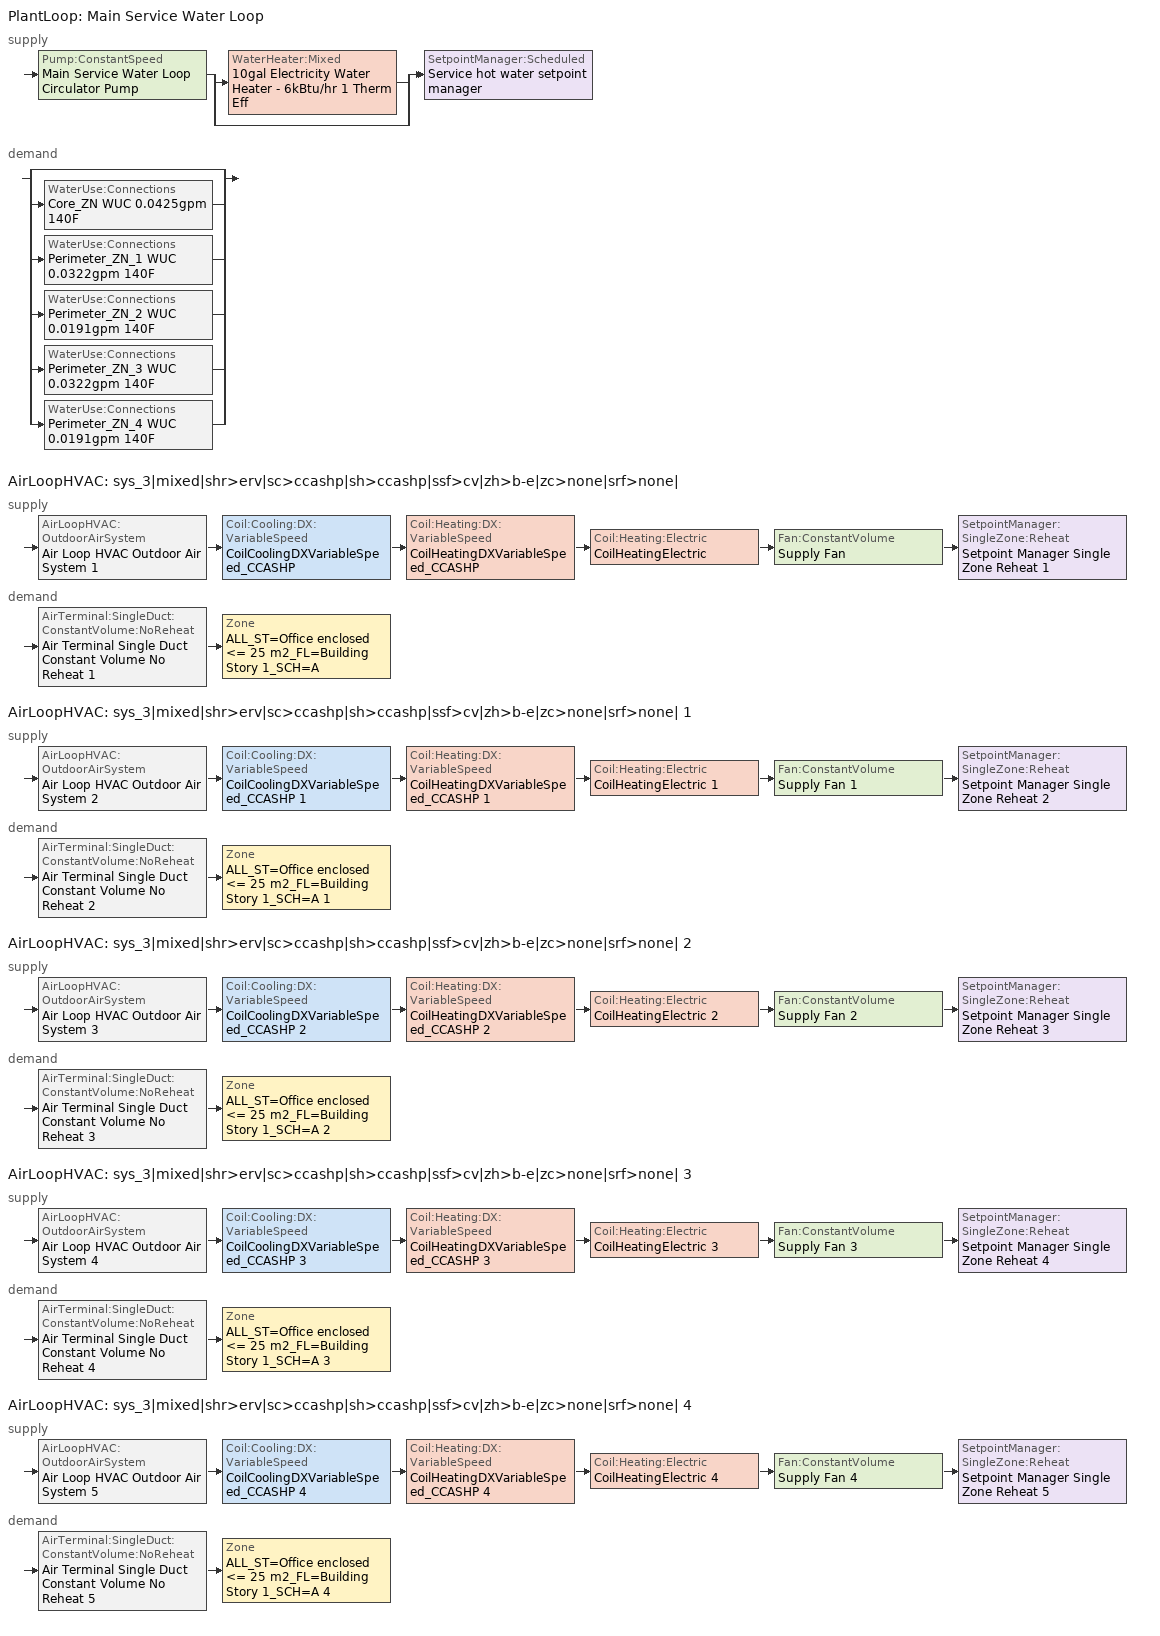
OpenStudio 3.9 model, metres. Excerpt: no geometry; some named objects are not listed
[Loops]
PlantLoop 'Main Service Water Loop'
 supply: Pump:ConstantSpeed 'Main Service Water Loop Circulator Pump' > split
  | WaterHeater:Mixed '10gal Electricity Water Heater - 6kBtu/hr 1 Therm Eff'
  | bypass
  join > SetpointManager:Scheduled 'Service hot water setpoint manager'
 demand: split
  | bypass
  | WaterUse:Connections 'Core_ZN WUC 0.0425gpm 140F'
  | WaterUse:Connections 'Perimeter_ZN_1 WUC 0.0322gpm 140F'
  | WaterUse:Connections 'Perimeter_ZN_2 WUC 0.0191gpm 140F'
  | WaterUse:Connections 'Perimeter_ZN_3 WUC 0.0322gpm 140F'
  | WaterUse:Connections 'Perimeter_ZN_4 WUC 0.0191gpm 140F'
AirLoopHVAC 'sys_3|mixed|shr>erv|sc>ccashp|sh>ccashp|ssf>cv|zh>b-e|zc>none|srf>none|'
 supply: AirLoopHVAC:OutdoorAirSystem 'Air Loop HVAC Outdoor Air System 1' > Coil:Cooling:DX:VariableSpeed 'CoilCoolingDXVariableSpeed_CCASHP' > Coil:Heating:DX:VariableSpeed 'CoilHeatingDXVariableSpeed_CCASHP' > Coil:Heating:Electric 'CoilHeatingElectric' > Fan:ConstantVolume 'Supply Fan' > SetpointManager:SingleZone:Reheat 'Setpoint Manager Single Zone Reheat 1'
 demand: AirTerminal:SingleDuct:ConstantVolume:NoReheat 'Air Terminal Single Duct Constant Volume No Reheat 1' > Zone 'ALL_ST=Office enclosed <= 25 m2_FL=Building Story 1_SCH=A'
AirLoopHVAC 'sys_3|mixed|shr>erv|sc>ccashp|sh>ccashp|ssf>cv|zh>b-e|zc>none|srf>none| 1'
 supply: AirLoopHVAC:OutdoorAirSystem 'Air Loop HVAC Outdoor Air System 2' > Coil:Cooling:DX:VariableSpeed 'CoilCoolingDXVariableSpeed_CCASHP 1' > Coil:Heating:DX:VariableSpeed 'CoilHeatingDXVariableSpeed_CCASHP 1' > Coil:Heating:Electric 'CoilHeatingElectric 1' > Fan:ConstantVolume 'Supply Fan 1' > SetpointManager:SingleZone:Reheat 'Setpoint Manager Single Zone Reheat 2'
 demand: AirTerminal:SingleDuct:ConstantVolume:NoReheat 'Air Terminal Single Duct Constant Volume No Reheat 2' > Zone 'ALL_ST=Office enclosed <= 25 m2_FL=Building Story 1_SCH=A 1'
AirLoopHVAC 'sys_3|mixed|shr>erv|sc>ccashp|sh>ccashp|ssf>cv|zh>b-e|zc>none|srf>none| 2'
 supply: AirLoopHVAC:OutdoorAirSystem 'Air Loop HVAC Outdoor Air System 3' > Coil:Cooling:DX:VariableSpeed 'CoilCoolingDXVariableSpeed_CCASHP 2' > Coil:Heating:DX:VariableSpeed 'CoilHeatingDXVariableSpeed_CCASHP 2' > Coil:Heating:Electric 'CoilHeatingElectric 2' > Fan:ConstantVolume 'Supply Fan 2' > SetpointManager:SingleZone:Reheat 'Setpoint Manager Single Zone Reheat 3'
 demand: AirTerminal:SingleDuct:ConstantVolume:NoReheat 'Air Terminal Single Duct Constant Volume No Reheat 3' > Zone 'ALL_ST=Office enclosed <= 25 m2_FL=Building Story 1_SCH=A 2'
AirLoopHVAC 'sys_3|mixed|shr>erv|sc>ccashp|sh>ccashp|ssf>cv|zh>b-e|zc>none|srf>none| 3'
 supply: AirLoopHVAC:OutdoorAirSystem 'Air Loop HVAC Outdoor Air System 4' > Coil:Cooling:DX:VariableSpeed 'CoilCoolingDXVariableSpeed_CCASHP 3' > Coil:Heating:DX:VariableSpeed 'CoilHeatingDXVariableSpeed_CCASHP 3' > Coil:Heating:Electric 'CoilHeatingElectric 3' > Fan:ConstantVolume 'Supply Fan 3' > SetpointManager:SingleZone:Reheat 'Setpoint Manager Single Zone Reheat 4'
 demand: AirTerminal:SingleDuct:ConstantVolume:NoReheat 'Air Terminal Single Duct Constant Volume No Reheat 4' > Zone 'ALL_ST=Office enclosed <= 25 m2_FL=Building Story 1_SCH=A 3'
AirLoopHVAC 'sys_3|mixed|shr>erv|sc>ccashp|sh>ccashp|ssf>cv|zh>b-e|zc>none|srf>none| 4'
 supply: AirLoopHVAC:OutdoorAirSystem 'Air Loop HVAC Outdoor Air System 5' > Coil:Cooling:DX:VariableSpeed 'CoilCoolingDXVariableSpeed_CCASHP 4' > Coil:Heating:DX:VariableSpeed 'CoilHeatingDXVariableSpeed_CCASHP 4' > Coil:Heating:Electric 'CoilHeatingElectric 4' > Fan:ConstantVolume 'Supply Fan 4' > SetpointManager:SingleZone:Reheat 'Setpoint Manager Single Zone Reheat 5'
 demand: AirTerminal:SingleDuct:ConstantVolume:NoReheat 'Air Terminal Single Duct Constant Volume No Reheat 5' > Zone 'ALL_ST=Office enclosed <= 25 m2_FL=Building Story 1_SCH=A 4'
[Sizing:Zone] Zone Cooling Design Supply Air Temperature Input Method=TemperatureDifference; Zone Cooling Design Supply Air Temperature {C}=13; Zone Cooling Design Supply Air Temperature Difference {deltaC}=11; Zone Heating Design Supply Air Temperature Input Method=TemperatureDifference; Zone Heating Design Supply Air Temperature {C}=43; Zone Heating Design Supply Air Temperature Difference {deltaC}=21; Zone Cooling Design Supply Air Humidity Ratio {kg-H2O/kg-air}=0.0085; Zone Heating Design Supply Air Humidity Ratio {kg-H2O/kg-air}=0.008; Zone Heating Sizing Factor=1.3; Zone Cooling Sizing Factor=1.1; Cooling Design Air Flow Method=DesignDay; Heating Design Air Flow Method=DesignDay; Account for Dedicated Outdoor Air System=No; Dedicated Outdoor Air System Control Strategy=NeutralSupplyAir; Dedicated Outdoor Air Low Setpoint Temperature for Design {C}=autosize; Dedicated Outdoor Air High Setpoint Temperature for Design {C}=autosize; Zone Load Sizing Method=Sensible Load Only No Latent Load; Zone Latent Cooling Design Supply Air Humidity Ratio Input Method=HumidityRatioDifference; Zone Cooling Design Supply Air Humidity Ratio Difference {kgWater/kgDryAir}=0.005; Zone Latent Heating Design Supply Air Humidity Ratio Input Method=HumidityRatioDifference; Zone Humidification Design Supply Air Humidity Ratio Difference {kgWater/kgDryAir}=0.005; Sizing Option=Coincident
ALL_ST=Office enclosed <= 25 m2_FL=Building Story 1_SCH=A; ALL_ST=Office enclosed <= 25 m2_FL=Building Story 1_SCH=A 1; ALL_ST=Office enclosed <= 25 m2_FL=Building Story 1_SCH=A 2; ALL_ST=Office enclosed <= 25 m2_FL=Building Story 1_SCH=A 3; ALL_ST=Office enclosed <= 25 m2_FL=Building Story 1_SCH=A 4
[Zone equipment]
ALL_ST=Office enclosed <= 25 m2_FL=Building Story 1_SCH=A: Air Terminal Single Duct Constant Volume No Reheat 1, ZoneHVACBaseboardConvectiveElectric
ALL_ST=Office enclosed <= 25 m2_FL=Building Story 1_SCH=A 1: Air Terminal Single Duct Constant Volume No Reheat 2, ZoneHVACBaseboardConvectiveElectric 1
ALL_ST=Office enclosed <= 25 m2_FL=Building Story 1_SCH=A 2: Air Terminal Single Duct Constant Volume No Reheat 3, ZoneHVACBaseboardConvectiveElectric 2
ALL_ST=Office enclosed <= 25 m2_FL=Building Story 1_SCH=A 3: Air Terminal Single Duct Constant Volume No Reheat 4, ZoneHVACBaseboardConvectiveElectric 3
ALL_ST=Office enclosed <= 25 m2_FL=Building Story 1_SCH=A 4: Air Terminal Single Duct Constant Volume No Reheat 5, ZoneHVACBaseboardConvectiveElectric 4
[PlantLoop]
Main Service Water Loop: Glycol Concentration=0; Maximum Loop Temperature {C}=60; Minimum Loop Temperature {C}=51.6667; Plant Loop Volume {m3}=Autocalculate; Load Distribution Scheme=Optimal
[Sizing:Plant]
Main Service Water Loop: Loop Type=Heating; Design Loop Exit Temperature {C}=60; Loop Design Temperature Difference {deltaC}=5; Sizing Option=NonCoincident; Zone Timesteps in Averaging Window=1; Coincident Sizing Factor Mode=None
[SetpointManager:Scheduled]
Service hot water setpoint manager: Control Variable=Temperature; Schedule=Service Water Loop Temp - 140F; Setpoint Node or NodeList=Main Service Water Loop Supply Outlet Node
[Pump:ConstantSpeed]
Main Service Water Loop Circulator Pump: Rated Flow Rate {m3/s}=autosize; Rated Pump Head {Pa}=683667; Rated Power Consumption {W}=autosize; Motor Efficiency=0.7; Fraction of Motor Inefficiencies to Fluid Stream=0; Pump Control Type=Intermittent; Design Power Sizing Method=PowerPerFlowPerPressure; Design Electric Power per Unit Flow Rate {W/(m3/s)}=348701.1; Design Shaft Power per Unit Flow Rate per Unit Head {W-s/m3-Pa}=1.28205
[WaterHeater:Mixed]
10gal Electricity Water Heater - 6kBtu/hr 1 Therm Eff: Tank Volume {m3}=0.0362843; Setpoint Temperature Schedule=Service Water Loop Temp - 140F; Deadband Temperature Difference {deltaC}=2; Maximum Temperature Limit {C}=60; Heater Control Type=Cycle; Heater Maximum Capacity {W}=1895.86; Heater Fuel Type=Electricity; Heater Thermal Efficiency=1; Off Cycle Parasitic Fuel Consumption Rate {W}=10.6177; Off Cycle Parasitic Fuel Type=Electricity; Off Cycle Parasitic Heat Fraction to Tank=0.8; On Cycle Parasitic Fuel Consumption Rate {W}=10.6177; On Cycle Parasitic Fuel Type=Electricity; On Cycle Parasitic Heat Fraction to Tank=0; Ambient Temperature Indicator=Schedule; Ambient Temperature Schedule=Water Heater Ambient Temp Schedule 71.6F; Off Cycle Loss Coefficient to Ambient Temperature {W/K}=1.21518; On Cycle Loss Coefficient to Ambient Temperature {W/K}=1.21518; Use Side Effectiveness=1; Source Side Effectiveness=1; Use Side Design Flow Rate {m3/s}=autosize; Source Side Design Flow Rate {m3/s}=autosize; Indirect Water Heating Recovery Time {hr}=1.5; Source Side Flow Control Mode=IndirectHeatPrimarySetpoint
[WaterHeater:Sizing]
10gal Electricity Water Heater - 6kBtu/hr 1 Therm Eff: Design Mode=PeakDraw; Time Storage Can Meet Peak Draw {hr}=0.538503; Time for Tank Recovery {hr}=1; Nominal Tank Volume for Autosizing Plant Connections {m3}=1
[WaterUse:Equipment:Definition] Target Temperature Schedule=Mixed Water At Faucet Temp - 140F; Sensible Fraction Schedule=Fraction Sensible - 0.2; Latent Fraction Schedule=Fraction Latent - 0.05
Name | Peak Flow Rate {m3/s}
Core_zn 0.0425gpm 140F | 2.68267e-06
Perimeter_zn_1 0.0322gpm 140F; Perimeter_zn_3 0.0322gpm 140F | 2.03364e-06
Perimeter_zn_2 0.0191gpm 140F; Perimeter_zn_4 0.0191gpm 140F | 1.20638e-06
[WaterUse:Equipment] Flow Rate Fraction Schedule=NECB-A-Service Water Heating
Name | Water Use Equipment Definition | Space
Core_ZN Service Water Use 0.0425gpm 140F | Core_zn 0.0425gpm 140F | Core_ZN
Perimeter_ZN_1 Service Water Use 0.0322gpm 140F | Perimeter_zn_1 0.0322gpm 140F | Perimeter_ZN_1
Perimeter_ZN_2 Service Water Use 0.0191gpm 140F | Perimeter_zn_2 0.0191gpm 140F | Perimeter_ZN_2
Perimeter_ZN_3 Service Water Use 0.0322gpm 140F | Perimeter_zn_3 0.0322gpm 140F | Perimeter_ZN_3
Perimeter_ZN_4 Service Water Use 0.0191gpm 140F | Perimeter_zn_4 0.0191gpm 140F | Perimeter_ZN_4
[WaterUse:Connections] Drain Water Heat Exchanger Type=None; Drain Water Heat Exchanger Destination=Plant
Name | Water Use Equipment Name 1
Core_ZN WUC 0.0425gpm 140F | Core_ZN Service Water Use 0.0425gpm 140F
Perimeter_ZN_1 WUC 0.0322gpm 140F | Perimeter_ZN_1 Service Water Use 0.0322gpm 140F
Perimeter_ZN_2 WUC 0.0191gpm 140F | Perimeter_ZN_2 Service Water Use 0.0191gpm 140F
Perimeter_ZN_3 WUC 0.0322gpm 140F | Perimeter_ZN_3 Service Water Use 0.0322gpm 140F
Perimeter_ZN_4 WUC 0.0191gpm 140F | Perimeter_ZN_4 Service Water Use 0.0191gpm 140F
[AirLoopHVAC] Design Supply Air Flow Rate {m3/s}=autosize; Design Return Air Flow Fraction of Supply Air Flow=1
Name | Availability Schedule
sys_3|mixed|shr>erv|sc>ccashp|sh>ccashp|ssf>cv|zh>b-e|zc>none|srf>none| | sys_3|mixed|shr>none|sc>ccashp|sh>ccashp|ssf>cv|zh>b-e|zc>none|srf>none| Occ Sch
sys_3|mixed|shr>erv|sc>ccashp|sh>ccashp|ssf>cv|zh>b-e|zc>none|srf>none| 1 | sys_3|mixed|shr>none|sc>ccashp|sh>ccashp|ssf>cv|zh>b-e|zc>none|srf>none| 1 Occ Sch
sys_3|mixed|shr>erv|sc>ccashp|sh>ccashp|ssf>cv|zh>b-e|zc>none|srf>none| 2 | sys_3|mixed|shr>none|sc>ccashp|sh>ccashp|ssf>cv|zh>b-e|zc>none|srf>none| 2 Occ Sch
sys_3|mixed|shr>erv|sc>ccashp|sh>ccashp|ssf>cv|zh>b-e|zc>none|srf>none| 3 | sys_3|mixed|shr>none|sc>ccashp|sh>ccashp|ssf>cv|zh>b-e|zc>none|srf>none| 3 Occ Sch
sys_3|mixed|shr>erv|sc>ccashp|sh>ccashp|ssf>cv|zh>b-e|zc>none|srf>none| 4 | sys_3|mixed|shr>none|sc>ccashp|sh>ccashp|ssf>cv|zh>b-e|zc>none|srf>none| 4 Occ Sch
[Sizing:System] Type of Load to Size On=Sensible; Central Heating Maximum System Air Flow Ratio=1; Preheat Design Temperature {C}=7; Preheat Design Humidity Ratio {kg-H2O/kg-Air}=0.008; Precool Design Temperature {C}=13; Precool Design Humidity Ratio {kg-H2O/kg-Air}=0.008; Central Cooling Design Supply Air Temperature {C}=13; Central Heating Design Supply Air Temperature {C}=43; Sizing Option=NonCoincident; 100% Outdoor Air in Cooling=No; 100% Outdoor Air in Heating=No; Central Cooling Design Supply Air Humidity Ratio {kg-H2O/kg-Air}=0.0085; Central Heating Design Supply Air Humidity Ratio {kg-H2O/kg-Air}=0.008; Cooling Design Air Flow Method=DesignDay; Cooling Design Air Flow Rate {m3/s}=0; Heating Design Air Flow Method=DesignDay; Heating Design Air Flow Rate {m3/s}=0; System Outdoor Air Method=ZoneSum; Zone Maximum Outdoor Air Fraction=1; Cooling Supply Air Flow Rate Per Floor Area {m3/s-m2}=0.00996765; Cooling Fraction of Autosized Cooling Supply Air Flow Rate=1; Cooling Supply Air Flow Rate Per Unit Cooling Capacity {m3/s-W}=3.94755e-05; Heating Supply Air Flow Rate Per Floor Area {m3/s-m2}=0.00996765; Heating Fraction of Autosized Heating Supply Air Flow Rate=1; Heating Fraction of Autosized Cooling Supply Air Flow Rate=1; Heating Supply Air Flow Rate Per Unit Heating Capacity {m3/s-W}=3.15882e-05; Cooling Design Capacity Method=CoolingDesignCapacity; Cooling Design Capacity {W}=autosize; Cooling Design Capacity Per Floor Area {W/m2}=234.7; Fraction of Autosized Cooling Design Capacity=1; Heating Design Capacity Method=HeatingDesignCapacity; Heating Design Capacity {W}=autosize; Heating Design Capacity Per Floor Area {W/m2}=157; Fraction of Autosized Heating Design Capacity=1; Central Cooling Capacity Control Method=OnOff; Occupant Diversity=autosize
sys_3|mixed|shr>erv|sc>ccashp|sh>ccashp|ssf>cv|zh>b-e|zc>none|srf>none|; sys_3|mixed|shr>erv|sc>ccashp|sh>ccashp|ssf>cv|zh>b-e|zc>none|srf>none| 1; sys_3|mixed|shr>erv|sc>ccashp|sh>ccashp|ssf>cv|zh>b-e|zc>none|srf>none| 2; sys_3|mixed|shr>erv|sc>ccashp|sh>ccashp|ssf>cv|zh>b-e|zc>none|srf>none| 3; sys_3|mixed|shr>erv|sc>ccashp|sh>ccashp|ssf>cv|zh>b-e|zc>none|srf>none| 4
[SetpointManager:SingleZone:Reheat] Minimum Supply Air Temperature {C}=13; Maximum Supply Air Temperature {C}=43
Name | Control Zone | Setpoint Node or NodeList
Setpoint Manager Single Zone Reheat 1 | ALL_ST=Office enclosed <= 25 m2_FL=Building Story 1_SCH=A | sys_3|mixed|shr>erv|sc>ccashp|sh>ccashp|ssf>cv|zh>b-e|zc>none|srf>none| Supply Outlet Node
Setpoint Manager Single Zone Reheat 2 | ALL_ST=Office enclosed <= 25 m2_FL=Building Story 1_SCH=A 1 | sys_3|mixed|shr>erv|sc>ccashp|sh>ccashp|ssf>cv|zh>b-e|zc>none|srf>none| 1 Supply Outlet Node
Setpoint Manager Single Zone Reheat 3 | ALL_ST=Office enclosed <= 25 m2_FL=Building Story 1_SCH=A 2 | sys_3|mixed|shr>erv|sc>ccashp|sh>ccashp|ssf>cv|zh>b-e|zc>none|srf>none| 2 Supply Outlet Node
Setpoint Manager Single Zone Reheat 4 | ALL_ST=Office enclosed <= 25 m2_FL=Building Story 1_SCH=A 3 | sys_3|mixed|shr>erv|sc>ccashp|sh>ccashp|ssf>cv|zh>b-e|zc>none|srf>none| 3 Supply Outlet Node
Setpoint Manager Single Zone Reheat 5 | ALL_ST=Office enclosed <= 25 m2_FL=Building Story 1_SCH=A 4 | sys_3|mixed|shr>erv|sc>ccashp|sh>ccashp|ssf>cv|zh>b-e|zc>none|srf>none| 4 Supply Outlet Node
[Fan:ConstantVolume] Availability Schedule=Always On Discrete; Fan Total Efficiency=0.39975; Pressure Rise {Pa}=640; Maximum Flow Rate {m3/s}=AutoSize; Motor Efficiency=0.615
Supply Fan; Supply Fan 1; Supply Fan 2; Supply Fan 3; Supply Fan 4
[Coil:Heating:DX:VariableSpeed] Nominal Speed Level=1; Rated Air Flow Rate At Selected Nominal Speed Level {m3/s}=autosize; Energy Part Load Fraction Curve=Mitsubishi Hyper Heating VRF Outdoor Unit HPLFFPLR curve; Defrost Energy Input Ratio Function of Temperature Curve=Mitsubishi Hyper Heating VRF Outdoor Unit Defrost HEIRFT curve; Minimum Outdoor Dry-Bulb Temperature for Compressor Operation {C}=-25; Maximum Outdoor Dry-Bulb Temperature for Defrost Operation {C}=5; Crankcase Heater Capacity {W}=1e-06; Maximum Outdoor Dry-Bulb Temperature for Crankcase Heater Operation {C}=10; Defrost Strategy=ReverseCycle; Defrost Control=OnDemand; Defrost Time Period Fraction=0.166667; Resistive Defrost Heater Capacity {W}=autosize
Name | Rated Heating Capacity At Selected Nominal Speed Level {W}
CoilHeatingDXVariableSpeed_CCASHP | 5293.51
CoilHeatingDXVariableSpeed_CCASHP 1 | 7278.38
CoilHeatingDXVariableSpeed_CCASHP 2 | 5490.94
CoilHeatingDXVariableSpeed_CCASHP 3 | 5222.43
CoilHeatingDXVariableSpeed_CCASHP 4 | 8791.85
[Coil:Heating:Electric] Availability Schedule=Always On Discrete
CoilHeatingElectric; CoilHeatingElectric 1; CoilHeatingElectric 2; CoilHeatingElectric 3; CoilHeatingElectric 4
[Coil:Cooling:DX:VariableSpeed] Nominal Speed Level=1; Rated Air Flow Rate At Selected Nominal Speed Level {m3/s}=autosize; Nominal Time for Condensate to Begin Leaving the Coil {s}=0; Initial Moisture Evaporation Rate Divided by Steady-State AC Latent Capacity=0; Maximum Cycling Rate {cycles/hr}=2.5; Latent Capacity Time Constant {s}=60; Fan Delay Time {s}=60; Energy Part Load Fraction Curve=Mitsubishi Hyper Heating VRF Outdoor Unit CPLFFPLR curve; Condenser Type=AirCooled; Evaporative Condenser Pump Rated Power Consumption {W}=0; Crankcase Heater Capacity {W}=1e-06; Maximum Outdoor Dry-Bulb Temperature for Crankcase Heater Operation {C}=10; Minimum Outdoor Dry-Bulb Temperature for Compressor Operation {C}=-25; Basin Heater Capacity {W/K}=0; Basin Heater Setpoint Temperature {C}=2
Name | Gross Rated Total Cooling Capacity At Selected Nominal Speed Level {W}
CoilCoolingDXVariableSpeed_CCASHP | 5293.51
CoilCoolingDXVariableSpeed_CCASHP 1 | 7278.38
CoilCoolingDXVariableSpeed_CCASHP 2 | 5490.94
CoilCoolingDXVariableSpeed_CCASHP 3 | 5222.43
CoilCoolingDXVariableSpeed_CCASHP 4 | 8791.85
[Controller:OutdoorAir] Minimum Outdoor Air Flow Rate {m3/s}=autosize; Maximum Outdoor Air Flow Rate {m3/s}=Autosize; Economizer Control Type=DifferentialEnthalpy; Economizer Control Action Type=ModulateFlow; Economizer Maximum Limit Dry-Bulb Temperature {C}=28; Economizer Maximum Limit Enthalpy {J/kg}=64000; Economizer Minimum Limit Dry-Bulb Temperature {C}=-100; Lockout Type=NoLockout; Minimum Limit Type=FixedMinimum; High Humidity Control=No; High Humidity Outdoor Air Flow Ratio=1; Control High Indoor Humidity Based on Outdoor Humidity Ratio=Yes; Heat Recovery Bypass Control Type=BypassWhenOAFlowGreaterThanMinimum; Economizer Operation Staging=InterlockedWithMechanicalCooling
Name | Minimum Outdoor Air Schedule | Controller Mechanical Ventilation
Controller Outdoor Air 1 | sys_3|mixed|shr>none|sc>ccashp|sh>ccashp|ssf>cv|zh>b-e|zc>none|srf>none| Occ Sch | Controller Mechanical Ventilation 1
Controller Outdoor Air 2 | sys_3|mixed|shr>none|sc>ccashp|sh>ccashp|ssf>cv|zh>b-e|zc>none|srf>none| 1 Occ Sch | Controller Mechanical Ventilation 2
Controller Outdoor Air 3 | sys_3|mixed|shr>none|sc>ccashp|sh>ccashp|ssf>cv|zh>b-e|zc>none|srf>none| 2 Occ Sch | Controller Mechanical Ventilation 3
Controller Outdoor Air 4 | sys_3|mixed|shr>none|sc>ccashp|sh>ccashp|ssf>cv|zh>b-e|zc>none|srf>none| 3 Occ Sch | Controller Mechanical Ventilation 4
Controller Outdoor Air 5 | sys_3|mixed|shr>none|sc>ccashp|sh>ccashp|ssf>cv|zh>b-e|zc>none|srf>none| 4 Occ Sch | Controller Mechanical Ventilation 5
[Controller:MechanicalVentilation] Availability Schedule=Always On Discrete; Demand Controlled Ventilation=No
Controller Mechanical Ventilation 1; Controller Mechanical Ventilation 2; Controller Mechanical Ventilation 3; Controller Mechanical Ventilation 4; Controller Mechanical Ventilation 5
[AirLoopHVAC:OutdoorAirSystem]
Name | Controller
Air Loop HVAC Outdoor Air System 1 | Controller Outdoor Air 1
Air Loop HVAC Outdoor Air System 2 | Controller Outdoor Air 2
Air Loop HVAC Outdoor Air System 3 | Controller Outdoor Air 3
Air Loop HVAC Outdoor Air System 4 | Controller Outdoor Air 4
Air Loop HVAC Outdoor Air System 5 | Controller Outdoor Air 5
[AirTerminal:SingleDuct:ConstantVolume:NoReheat] Availability Schedule=Always On Discrete; Maximum Air Flow Rate {m3/s}=AutoSize
Air Terminal Single Duct Constant Volume No Reheat 1; Air Terminal Single Duct Constant Volume No Reheat 2; Air Terminal Single Duct Constant Volume No Reheat 3; Air Terminal Single Duct Constant Volume No Reheat 4; Air Terminal Single Duct Constant Volume No Reheat 5
[ZoneHVAC:Baseboard:Convective:Electric] Availability Schedule=Always On Discrete; Nominal Capacity {W}=autosize; Efficiency=1
ZoneHVACBaseboardConvectiveElectric; ZoneHVACBaseboardConvectiveElectric 1; ZoneHVACBaseboardConvectiveElectric 2; ZoneHVACBaseboardConvectiveElectric 3; ZoneHVACBaseboardConvectiveElectric 4
[Schedule:Ruleset]
Name | Default Day Schedule | Summer Design Day Schedule | Winter Design Day Schedule
Service Water Loop Temp - 140F | Service Water Loop Temp - 140F Default
Water Heater Ambient Temp Schedule 71.6F | Water Heater Ambient Temp Schedule 71.6F Default
NECB-A-Service Water Heating | NECB-A-Service Water Heating Default
Fraction Sensible - 0.2 | Fraction Sensible - 0.2 Default
Fraction Latent - 0.05 | Fraction Latent - 0.05 Default
Mixed Water At Faucet Temp - 140F | Mixed Water At Faucet Temp - 140F Default
sys_3|mixed|shr>none|sc>ccashp|sh>ccashp|ssf>cv|zh>b-e|zc>none|srf>none| Occ Sch | sys_3|mixed|shr>none|sc>ccashp|sh>ccashp|ssf>cv|zh>b-e|zc>none|srf>none| Occ Sch Default | sys_3|mixed|shr>none|sc>ccashp|sh>ccashp|ssf>cv|zh>b-e|zc>none|srf>none| Occ Sch Summer Design Day | sys_3|mixed|shr>none|sc>ccashp|sh>ccashp|ssf>cv|zh>b-e|zc>none|srf>none| Occ Sch Winter Design Day
sys_3|mixed|shr>none|sc>ccashp|sh>ccashp|ssf>cv|zh>b-e|zc>none|srf>none| 1 Occ Sch | sys_3|mixed|shr>none|sc>ccashp|sh>ccashp|ssf>cv|zh>b-e|zc>none|srf>none| 1 Occ Sch Default | sys_3|mixed|shr>none|sc>ccashp|sh>ccashp|ssf>cv|zh>b-e|zc>none|srf>none| 1 Occ Sch Summer Design Day | sys_3|mixed|shr>none|sc>ccashp|sh>ccashp|ssf>cv|zh>b-e|zc>none|srf>none| 1 Occ Sch Winter Design Day
sys_3|mixed|shr>none|sc>ccashp|sh>ccashp|ssf>cv|zh>b-e|zc>none|srf>none| 2 Occ Sch | sys_3|mixed|shr>none|sc>ccashp|sh>ccashp|ssf>cv|zh>b-e|zc>none|srf>none| 2 Occ Sch Default | sys_3|mixed|shr>none|sc>ccashp|sh>ccashp|ssf>cv|zh>b-e|zc>none|srf>none| 2 Occ Sch Summer Design Day | sys_3|mixed|shr>none|sc>ccashp|sh>ccashp|ssf>cv|zh>b-e|zc>none|srf>none| 2 Occ Sch Winter Design Day
sys_3|mixed|shr>none|sc>ccashp|sh>ccashp|ssf>cv|zh>b-e|zc>none|srf>none| 3 Occ Sch | sys_3|mixed|shr>none|sc>ccashp|sh>ccashp|ssf>cv|zh>b-e|zc>none|srf>none| 3 Occ Sch Default | sys_3|mixed|shr>none|sc>ccashp|sh>ccashp|ssf>cv|zh>b-e|zc>none|srf>none| 3 Occ Sch Summer Design Day | sys_3|mixed|shr>none|sc>ccashp|sh>ccashp|ssf>cv|zh>b-e|zc>none|srf>none| 3 Occ Sch Winter Design Day
sys_3|mixed|shr>none|sc>ccashp|sh>ccashp|ssf>cv|zh>b-e|zc>none|srf>none| 4 Occ Sch | sys_3|mixed|shr>none|sc>ccashp|sh>ccashp|ssf>cv|zh>b-e|zc>none|srf>none| 4 Occ Sch Default | sys_3|mixed|shr>none|sc>ccashp|sh>ccashp|ssf>cv|zh>b-e|zc>none|srf>none| 4 Occ Sch Summer Design Day | sys_3|mixed|shr>none|sc>ccashp|sh>ccashp|ssf>cv|zh>b-e|zc>none|srf>none| 4 Occ Sch Winter Design Day
[Schedule:Day]
Service Water Loop Temp - 140F Default; Mixed Water At Faucet Temp - 140F Default: 24, 0, 60
Water Heater Ambient Temp Schedule 71.6F Default: 24, 0, 22
NECB-A-Service Water Heating Default; NECB-A-Service Water Heating Default|Wkdy Day: No, 7, 0, 0.05, 8, 0, 0.1, 10, 0, 0.5, 16, 0, 0.9, 17, 0, 0.7, 18, 0, 0.5, 19, 0, 0.3, 22, 0, 0.2, 24, 0, 0.05
NECB-A-Service Water Heating Sat Day; NECB-A-Service Water Heating Sun|Hol Day: No, 24, 0, 0.05
Fraction Sensible - 0.2 Default: 24, 0, 0.2
Fraction Latent - 0.05 Default: 24, 0, 0.05
sys_3|mixed|shr>none|sc>ccashp|sh>ccashp|ssf>cv|zh>b-e|zc>none|srf>none| Occ Sch Default; sys_3|mixed|shr>none|sc>ccashp|sh>ccashp|ssf>cv|zh>b-e|zc>none|srf>none| 1 Occ Sch Default; sys_3|mixed|shr>none|sc>ccashp|sh>ccashp|ssf>cv|zh>b-e|zc>none|srf>none| 2 Occ Sch Default; sys_3|mixed|shr>none|sc>ccashp|sh>ccashp|ssf>cv|zh>b-e|zc>none|srf>none| 3 Occ Sch Default; sys_3|mixed|shr>none|sc>ccashp|sh>ccashp|ssf>cv|zh>b-e|zc>none|srf>none| 4 Occ Sch Default: 8, 0, 0, 19, 0, 1, 24, 0, 0
sys_3|mixed|shr>none|sc>ccashp|sh>ccashp|ssf>cv|zh>b-e|zc>none|srf>none| Occ Sch Winter Design Day; sys_3|mixed|shr>none|sc>ccashp|sh>ccashp|ssf>cv|zh>b-e|zc>none|srf>none| Occ Sch Summer Design Day; sys_3|mixed|shr>none|sc>ccashp|sh>ccashp|ssf>cv|zh>b-e|zc>none|srf>none| 1 Occ Sch Winter Design Day; sys_3|mixed|shr>none|sc>ccashp|sh>ccashp|ssf>cv|zh>b-e|zc>none|srf>none| 1 Occ Sch Summer Design Day; sys_3|mixed|shr>none|sc>ccashp|sh>ccashp|ssf>cv|zh>b-e|zc>none|srf>none| 2 Occ Sch Winter Design Day; sys_3|mixed|shr>none|sc>ccashp|sh>ccashp|ssf>cv|zh>b-e|zc>none|srf>none| 2 Occ Sch Summer Design Day; sys_3|mixed|shr>none|sc>ccashp|sh>ccashp|ssf>cv|zh>b-e|zc>none|srf>none| 3 Occ Sch Winter Design Day; sys_3|mixed|shr>none|sc>ccashp|sh>ccashp|ssf>cv|zh>b-e|zc>none|srf>none| 3 Occ Sch Summer Design Day; sys_3|mixed|shr>none|sc>ccashp|sh>ccashp|ssf>cv|zh>b-e|zc>none|srf>none| 4 Occ Sch Winter Design Day; sys_3|mixed|shr>none|sc>ccashp|sh>ccashp|ssf>cv|zh>b-e|zc>none|srf>none| 4 Occ Sch Summer Design Day: 24, 0, 1
Schedule Day 5; Schedule Day 6; Schedule Day 7; Schedule Day 8; Schedule Day 9; Schedule Day 10; Schedule Day 11; Schedule Day 12; Schedule Day 13; Schedule Day 14: 24, 0, 0
[Schedule:Rule] Date Specification Type=DateRange; Start Month=1; End Month=12
Name | Schedule Ruleset | Rule Order | Day Schedule | Apply Monday | Apply Tuesday | Apply Wednesday | Apply Thursday | Apply Friday | Start Day | End Day | Apply Saturday | Apply Sunday
Schedule Rule 17 | NECB-A-Service Water Heating | 2 | NECB-A-Service Water Heating Default|Wkdy Day | Yes | Yes | Yes | Yes | Yes | 1 | 31
Schedule Rule 18 | NECB-A-Service Water Heating | 1 | NECB-A-Service Water Heating Sat Day |  |  |  |  |  | 1 | 31 | Yes
Schedule Rule 19 | NECB-A-Service Water Heating | 0 | NECB-A-Service Water Heating Sun|Hol Day |  |  |  |  |  | 1 | 31 |  | Yes
Schedule Rule 20 | sys_3|mixed|shr>none|sc>ccashp|sh>ccashp|ssf>cv|zh>b-e|zc>none|srf>none| Occ Sch | 1 | Schedule Day 5 |  |  |  |  |  | 7 | 30 | Yes
Schedule Rule 21 | sys_3|mixed|shr>none|sc>ccashp|sh>ccashp|ssf>cv|zh>b-e|zc>none|srf>none| Occ Sch | 0 | Schedule Day 6 |  |  |  |  |  | 1 | 31 |  | Yes
Schedule Rule 22 | sys_3|mixed|shr>none|sc>ccashp|sh>ccashp|ssf>cv|zh>b-e|zc>none|srf>none| 1 Occ Sch | 1 | Schedule Day 7 |  |  |  |  |  | 7 | 30 | Yes
Schedule Rule 23 | sys_3|mixed|shr>none|sc>ccashp|sh>ccashp|ssf>cv|zh>b-e|zc>none|srf>none| 1 Occ Sch | 0 | Schedule Day 8 |  |  |  |  |  | 1 | 31 |  | Yes
Schedule Rule 24 | sys_3|mixed|shr>none|sc>ccashp|sh>ccashp|ssf>cv|zh>b-e|zc>none|srf>none| 2 Occ Sch | 1 | Schedule Day 9 |  |  |  |  |  | 7 | 30 | Yes
Schedule Rule 25 | sys_3|mixed|shr>none|sc>ccashp|sh>ccashp|ssf>cv|zh>b-e|zc>none|srf>none| 2 Occ Sch | 0 | Schedule Day 10 |  |  |  |  |  | 1 | 31 |  | Yes
Schedule Rule 26 | sys_3|mixed|shr>none|sc>ccashp|sh>ccashp|ssf>cv|zh>b-e|zc>none|srf>none| 3 Occ Sch | 1 | Schedule Day 11 |  |  |  |  |  | 7 | 30 | Yes
Schedule Rule 27 | sys_3|mixed|shr>none|sc>ccashp|sh>ccashp|ssf>cv|zh>b-e|zc>none|srf>none| 3 Occ Sch | 0 | Schedule Day 12 |  |  |  |  |  | 1 | 31 |  | Yes
Schedule Rule 28 | sys_3|mixed|shr>none|sc>ccashp|sh>ccashp|ssf>cv|zh>b-e|zc>none|srf>none| 4 Occ Sch | 1 | Schedule Day 13 |  |  |  |  |  | 7 | 30 | Yes
Schedule Rule 29 | sys_3|mixed|shr>none|sc>ccashp|sh>ccashp|ssf>cv|zh>b-e|zc>none|srf>none| 4 Occ Sch | 0 | Schedule Day 14 |  |  |  |  |  | 1 | 31 |  | Yes
[Schedule:Constant]
Always On Discrete: Value=1
[Table:Lookup]
Mitsubishi Hyper Heating VRF Outdoor Unit CPLFFPLR curve: None, 1, Dimensionless, 0, 0, 0, 0, 0, 0, 0, 0, 0, 0
Mitsubishi Hyper Heating VRF Outdoor Unit HPLFFPLR curve: None, 1, Dimensionless, 0, 0, 0, 0, 0, 0, 0, 0, 0
Mitsubishi Hyper Heating VRF Outdoor Unit Defrost HEIRFT curve: None, 1, Dimensionless, 1, 1, 1, 1, 1, 1, 1, 1, 1, 1, 1, 1, 1, 1, 1, 1, 1, 1, 1, 1, 1, 1
